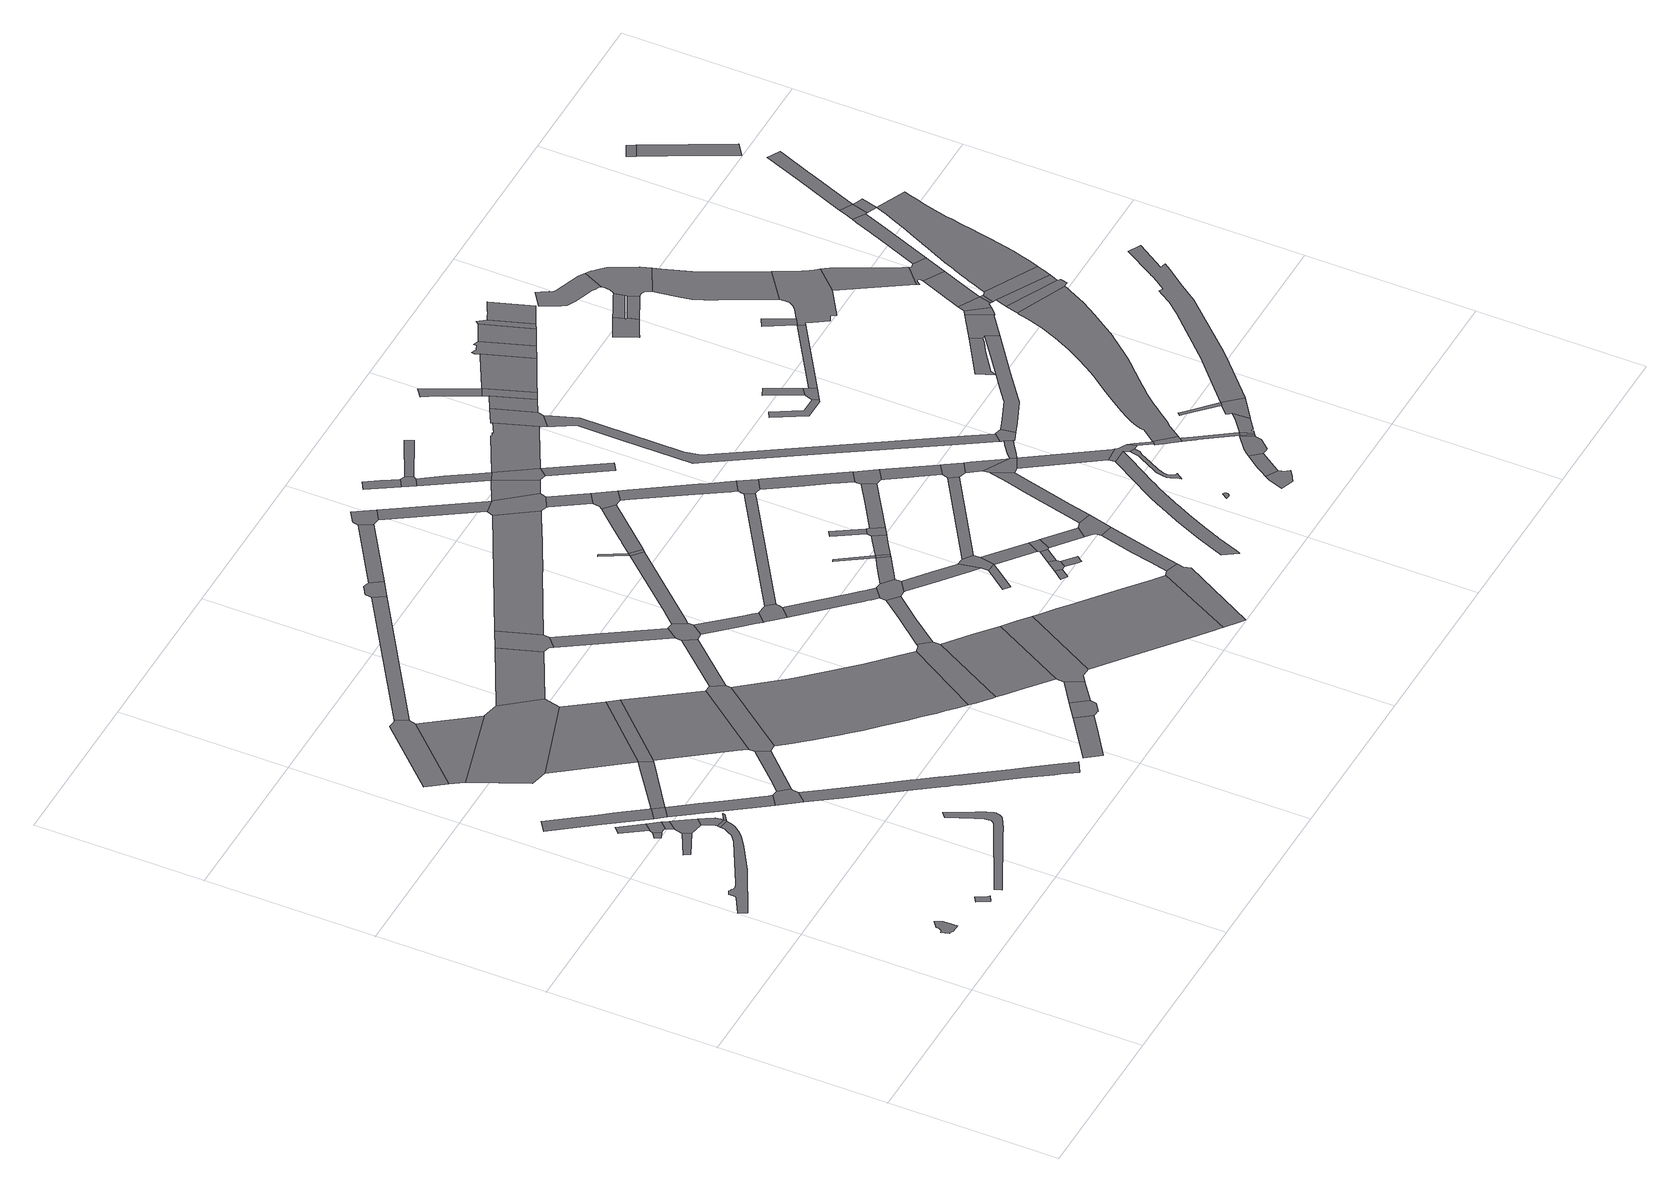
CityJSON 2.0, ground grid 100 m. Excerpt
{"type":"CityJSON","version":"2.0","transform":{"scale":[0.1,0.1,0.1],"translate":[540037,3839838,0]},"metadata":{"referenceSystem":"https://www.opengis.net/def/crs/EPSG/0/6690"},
"CityObjects":{
"road1":{"type":"Road","geometry":[{"type":"MultiSurface","lod":"1","boundaries":[[[0,1,2,3,4,5,6,7,8,9,10,11,12,13,14]]]}]},
"road2":{"type":"Road","geometry":[{"type":"MultiSurface","lod":"1","boundaries":[[[15,16,17,18,19]]]}]},
"road3":{"type":"Road","attributes":{"RoadStructureAttribute.sectionType":"1"},"geometry":[{"type":"MultiSurface","lod":"1","boundaries":[[[20,21,22,23,24,25,26,27,28,29,30,31,32,33,34,35,36,37,38,39,40,41,42,43,44,45,46,47]]]}]},
"road4":{"type":"Road","geometry":[{"type":"MultiSurface","lod":"1","boundaries":[[[48,49,50,51]]]}]},
"road5":{"type":"Road","geometry":[{"type":"MultiSurface","lod":"1","boundaries":[[[52,53,54,55]]]}]},
"road6":{"type":"Road","attributes":{"RoadStructureAttribute.sectionType":"1"},"geometry":[{"type":"MultiSurface","lod":"1","boundaries":[[[56,57,58,59]]]}]},
"road7":{"type":"Road","geometry":[{"type":"MultiSurface","lod":"1","boundaries":[[[59,58,52,55,60,61,62]]]}]},
"road8":{"type":"Road","attributes":{"RoadStructureAttribute.sectionType":"1"},"geometry":[{"type":"MultiSurface","lod":"1","boundaries":[[[63,64,65,66,67,68,69,70,71,72]]]}]},
"road9":{"type":"Road","attributes":{"RoadStructureAttribute.sectionType":"1"},"geometry":[{"type":"MultiSurface","lod":"1","boundaries":[[[62,61,73,74]]]}]},
"road10":{"type":"Road","geometry":[{"type":"MultiSurface","lod":"1","boundaries":[[[75,74,73,76,48,51,77,78]]]}]},
"road11":{"type":"Road","geometry":[{"type":"MultiSurface","lod":"1","boundaries":[[[79,20,47,80,81]]]}]},
"road12":{"type":"Road","attributes":{"RoadStructureAttribute.sectionType":"1"},"geometry":[{"type":"MultiSurface","lod":"1","boundaries":[[[82,83,84,78,77,85,86,79,81]]]}]},
"road13":{"type":"Road","geometry":[{"type":"MultiSurface","lod":"1","boundaries":[[[72,71,87,88]]]}]},
"road14":{"type":"Road","attributes":{"RoadStructureAttribute.sectionType":"1"},"geometry":[{"type":"MultiSurface","lod":"1","boundaries":[[[89,90,91,92,93,94,95,96,97,98,99,100,101,102,103,104,105,106,107,108,109]]]}]},
"road15":{"type":"Road","geometry":[{"type":"MultiSurface","lod":"1","boundaries":[[[110,111,81,80]]]}]},
"road16":{"type":"Road","attributes":{"RoadStructureAttribute.sectionType":"1"},"geometry":[{"type":"MultiSurface","lod":"1","boundaries":[[[112,113,114,115,116,88,87,117,118,119,120,121,122]]]}]},
"road17":{"type":"Road","attributes":{"RoadStructureAttribute.sectionType":"1"},"geometry":[{"type":"MultiSurface","lod":"1","boundaries":[[[123,124,125,72,88,126]]]}]},
"road18":{"type":"Road","geometry":[{"type":"MultiSurface","lod":"1","boundaries":[[[122,121,127,128,129,130,131]]]}]},
"road19":{"type":"Road","geometry":[{"type":"MultiSurface","lod":"1","boundaries":[[[132,133,134,135,136,137,138]]]}]},
"road20":{"type":"Road","attributes":{"function":"2","RoadStructureAttribute.sectionType":"1"},"geometry":[{"type":"MultiSurface","lod":"1","boundaries":[[[137,136,139,140]]]}]},
"road21":{"type":"Road","geometry":[{"type":"MultiSurface","lod":"1","boundaries":[[[140,139,141,142,143,144,145]]]}]},
"road22":{"type":"Road","attributes":{"RoadStructureAttribute.sectionType":"1"},"geometry":[{"type":"MultiSurface","lod":"1","boundaries":[[[146,147,148,131,130,149]]]}]},
"road23":{"type":"Road","attributes":{"function":"2","RoadStructureAttribute.sectionType":"1"},"geometry":[{"type":"MultiSurface","lod":"1","boundaries":[[[143,142,123,150]]]}]},
"road24":{"type":"Road","attributes":{"RoadStructureAttribute.sectionType":"1"},"geometry":[{"type":"MultiSurface","lod":"1","boundaries":[[[151,152,153,154,155,156,157,158,159,160,161,162,163,128,127,164,165,166,167,168,169,170,171,172,173,174,175,176,177,178]]]}]},
"road25":{"type":"Road","geometry":[{"type":"MultiSurface","lod":"1","boundaries":[[[150,123,126,179,180]]]}]},
"road26":{"type":"Road","attributes":{"function":"2","RoadStructureAttribute.sectionType":"1"},"geometry":[{"type":"MultiSurface","lod":"1","boundaries":[[[180,179,181,182,183]]]}]},
"road27":{"type":"Road","geometry":[{"type":"MultiSurface","lod":"1","boundaries":[[[183,182,146,149,184,185,186,187]]]}]},
"road28":{"type":"Road","attributes":{"function":"3","RoadStructureAttribute.sectionType":"1"},"geometry":[{"type":"MultiSurface","lod":"1","boundaries":[[[188,145,144,189]]]}]},
"road29":{"type":"Road","attributes":{"RoadStructureAttribute.sectionType":"1"},"geometry":[{"type":"MultiSurface","lod":"1","boundaries":[[[190,191,192,193,194,195]]]}]},
"road30":{"type":"Road","attributes":{"RoadStructureAttribute.sectionType":"1"},"geometry":[{"type":"MultiSurface","lod":"1","boundaries":[[[196,132,138,197]]]}]},
"road31":{"type":"Road","attributes":{"function":"2"},"geometry":[{"type":"MultiSurface","lod":"1","boundaries":[[[198,199,200,201,202,203,185,184,204,205,206,207,208,209,210,211,212,213,214,215,216,217,218,219,220,221,222]]]}]},
"road32":{"type":"Road","geometry":[{"type":"MultiSurface","lod":"1","boundaries":[[[223,190,195,224,225,226,227,228,229,230]]]}]},
"road33":{"type":"Road","attributes":{"RoadStructureAttribute.sectionType":"1"},"geometry":[{"type":"MultiSurface","lod":"1","boundaries":[[[231,187,186,232,233]]]}]},
"road34":{"type":"Road","geometry":[{"type":"MultiSurface","lod":"1","boundaries":[[[234,188,189,235,236,237,238,239]]]}]},
"road35":{"type":"Road","attributes":{"RoadStructureAttribute.sectionType":"1"},"geometry":[{"type":"MultiSurface","lod":"1","boundaries":[[[240,223,230,241]]]}]},
"road36":{"type":"Road","attributes":{"RoadStructureAttribute.sectionType":"1"},"geometry":[{"type":"MultiSurface","lod":"1","boundaries":[[[237,236,242,243]]]}]},
"road37":{"type":"Road","geometry":[{"type":"MultiSurface","lod":"1","boundaries":[[[244,245,246,222,221,247,248,249,250,251,252]]]}]},
"road38":{"type":"Road","geometry":[{"type":"MultiSurface","lod":"1","boundaries":[[[253,243,242,231,233,254,255,256,257,258]]]}]},
"road39":{"type":"Road","attributes":{"function":"2","RoadStructureAttribute.sectionType":"1"},"geometry":[{"type":"MultiSurface","lod":"1","boundaries":[[[259,260,261,251,250,262,263,264,265]]]}]},
"road40":{"type":"Road","geometry":[{"type":"MultiSurface","lod":"1","boundaries":[[[266,267,268,196,197,269,270]]]}]},
"road41":{"type":"Road","attributes":{"RoadStructureAttribute.sectionType":"1"},"geometry":[{"type":"MultiSurface","lod":"1","boundaries":[[[271,272,273,255,254,274,275,276,277,278]]]}]},
"road42":{"type":"Road","geometry":[{"type":"MultiSurface","lod":"1","boundaries":[[[279,265,264,240,241,280,281,282,283]]]}]},
"road43":{"type":"Road","geometry":[{"type":"MultiSurface","lod":"1","boundaries":[[[284,278,277,285,286,287,288,289,290,291,292]]]}]},
"road44":{"type":"Road","attributes":{"RoadStructureAttribute.sectionType":"1"},"geometry":[{"type":"MultiSurface","lod":"1","boundaries":[[[293,294,244,252,295,296]]]}]},
"road45":{"type":"Road","attributes":{"RoadStructureAttribute.sectionType":"1"},"geometry":[{"type":"MultiSurface","lod":"1","boundaries":[[[297,298,299,300,258,257,301,302,303]]]}]},
"road46":{"type":"Road","attributes":{"function":"3","RoadStructureAttribute.sectionType":"1"},"geometry":[{"type":"MultiSurface","lod":"1","boundaries":[[[304,234,239,305,306,307,308,309]]]}]},
"road47":{"type":"Road","attributes":{"RoadStructureAttribute.sectionType":"1"},"geometry":[{"type":"MultiSurface","lod":"1","boundaries":[[[310,270,269,311]]]}]},
"road48":{"type":"Road","attributes":{"RoadStructureAttribute.sectionType":"1"},"geometry":[{"type":"MultiSurface","lod":"1","boundaries":[[[312,313,314,288,287,315,316,317,318,319,320]]]}]},
"road49":{"type":"Road","attributes":{"function":"2"},"geometry":[{"type":"MultiSurface","lod":"1","boundaries":[[[321,322,323,324,325,326,327,328,283,282,329,330,331,332,333,334,335,336]]]}]},
"road50":{"type":"Road","geometry":[{"type":"MultiSurface","lod":"1","boundaries":[[[320,319,337,293,296,338,339,340,341,342]]]}]},
"road51":{"type":"Road","geometry":[{"type":"MultiSurface","lod":"1","boundaries":[[[343,344,345,346,347,348]]]}]},
"road52":{"type":"Road","geometry":[{"type":"MultiSurface","lod":"1","boundaries":[[[348,347,297,303,349]]]}]},
"road53":{"type":"Road","geometry":[{"type":"MultiSurface","lod":"1","boundaries":[[[350,351,352,310,311,353,354]]]}]},
"road54":{"type":"Road","attributes":{"RoadStructureAttribute.sectionType":"1"},"geometry":[{"type":"MultiSurface","lod":"1","boundaries":[[[355,356,339,338,357,358,359,360,361,362,363,364]]]}]},
"road55":{"type":"Road","attributes":{"RoadStructureAttribute.sectionType":"1"},"geometry":[{"type":"MultiSurface","lod":"1","boundaries":[[[365,366,367,368,369,370,371,342,341,372]]]}]},
"road56":{"type":"Road","geometry":[{"type":"MultiSurface","lod":"1","boundaries":[[[373,374,375,376,377,378]]]}]},
"road57":{"type":"Road","attributes":{"RoadStructureAttribute.sectionType":"1"},"geometry":[{"type":"MultiSurface","lod":"1","boundaries":[[[379,380,292,291,381,382]]]}]},
"road58":{"type":"Road","geometry":[{"type":"MultiSurface","lod":"1","boundaries":[[[383,384,385,386,365,387]]]}]},
"road59":{"type":"Road","geometry":[{"type":"MultiSurface","lod":"1","boundaries":[[[388,389,336,335,390,391,392,393,394,395,396]]]}]},
"road60":{"type":"Road","attributes":{"RoadStructureAttribute.sectionType":"1"},"geometry":[{"type":"MultiSurface","lod":"1","boundaries":[[[397,354,353,398,399,400]]]}]},
"road61":{"type":"Road","attributes":{"RoadStructureAttribute.sectionType":"1"},"geometry":[{"type":"MultiSurface","lod":"1","boundaries":[[[401,402,403,404,405,406,407,408,348,349,409]]]}]},
"road62":{"type":"Road","geometry":[{"type":"MultiSurface","lod":"1","boundaries":[[[387,365,372,410]]]}]},
"road63":{"type":"Road","attributes":{"RoadStructureAttribute.sectionType":"1"},"geometry":[{"type":"MultiSurface","lod":"1","boundaries":[[[411,412,413,414,415,416,417]]]}]},
"road64":{"type":"Road","geometry":[{"type":"MultiSurface","lod":"1","boundaries":[[[418,419,364,363,373,378,420,421,422,423]]]}]},
"road65":{"type":"Road","geometry":[{"type":"MultiSurface","lod":"1","boundaries":[[[424,411,417,425,426,427]]]}]},
"road66":{"type":"Road","attributes":{"RoadStructureAttribute.sectionType":"1"},"geometry":[{"type":"MultiSurface","lod":"1","boundaries":[[[428,429,430,431,387,410,432,433,434,435]]]}]},
"road67":{"type":"Road","geometry":[{"type":"MultiSurface","lod":"1","boundaries":[[[400,399,436,304,309,437,438,439]]]}]},
"road68":{"type":"Road","geometry":[{"type":"MultiSurface","lod":"1","boundaries":[[[440,441,442,443,444,445,426,425]]]}]},
"road69":{"type":"Road","attributes":{"RoadStructureAttribute.sectionType":"1"},"geometry":[{"type":"MultiSurface","lod":"1","boundaries":[[[446,447,448,449,450,451]]]}]},
"road70":{"type":"Road","attributes":{"RoadStructureAttribute.sectionType":"1"},"geometry":[{"type":"MultiSurface","lod":"1","boundaries":[[[452,420,378,453,454,455]]]}]},
"road71":{"type":"Road","attributes":{"RoadStructureAttribute.sectionType":"1"},"geometry":[{"type":"MultiSurface","lod":"1","boundaries":[[[456,424,427,457]]]}]},
"road72":{"type":"Road","geometry":[{"type":"MultiSurface","lod":"1","boundaries":[[[458,459,460,461,462]]]}]},
"road73":{"type":"Road","attributes":{"RoadStructureAttribute.sectionType":"1"},"geometry":[{"type":"MultiSurface","lod":"1","boundaries":[[[438,437,463,464,465]]]}]},
"road74":{"type":"Road","geometry":[{"type":"MultiSurface","lod":"1","boundaries":[[[451,450,466,467,468,469]]]}]},
"road75":{"type":"Road","geometry":[{"type":"MultiSurface","lod":"1","boundaries":[[[470,462,461,471,428,435,472,473]]]}]},
"road76":{"type":"Road","attributes":{"function":"3","RoadStructureAttribute.sectionType":"1"},"geometry":[{"type":"MultiSurface","lod":"1","boundaries":[[[474,475,476,477,478,479,400,439,480,481,482]]]}]},
"road77":{"type":"Road","geometry":[{"type":"MultiSurface","lod":"1","boundaries":[[[465,464,483,401,409,484,485,486]]]}]},
"road78":{"type":"Road","geometry":[{"type":"MultiSurface","lod":"1","boundaries":[[[487,455,454,456,457,488,489]]]}]},
"road79":{"type":"Road","attributes":{"RoadStructureAttribute.sectionType":"1"},"geometry":[{"type":"MultiSurface","lod":"1","boundaries":[[[490,491,467,466,474,492]]]}]},
"road80":{"type":"Road","attributes":{"RoadStructureAttribute.sectionType":"1"},"geometry":[{"type":"MultiSurface","lod":"1","boundaries":[[[493,494,495,496,388,396,497,498]]]}]},
"road81":{"type":"Road","attributes":{"RoadStructureAttribute.sectionType":"1"},"geometry":[{"type":"MultiSurface","lod":"1","boundaries":[[[499,489,488,500,501,502]]]}]},
"road82":{"type":"Road","geometry":[{"type":"MultiSurface","lod":"1","boundaries":[[[503,492,474,482,504,505]]]}]},
"road83":{"type":"Road","attributes":{"RoadStructureAttribute.sectionType":"1"},"geometry":[{"type":"MultiSurface","lod":"1","boundaries":[[[506,507,508,486,485,509,510,511,512,513,514,515,516]]]}]},
"road84":{"type":"Road","attributes":{"RoadStructureAttribute.sectionType":"1"},"geometry":[{"type":"MultiSurface","lod":"1","boundaries":[[[517,518,469,468,519]]]}]},
"road85":{"type":"Road","attributes":{"RoadStructureAttribute.sectionType":"1"},"geometry":[{"type":"MultiSurface","lod":"1","boundaries":[[[520,423,422,521,522]]]}]},
"road86":{"type":"Road","attributes":{"RoadStructureAttribute.sectionType":"1"},"geometry":[{"type":"MultiSurface","lod":"1","boundaries":[[[523,524,473,472,525]]]}]},
"road87":{"type":"Road","geometry":[{"type":"MultiSurface","lod":"1","boundaries":[[[526,502,501,527,528,493,498,529,530]]]}]},
"road88":{"type":"Road","attributes":{"RoadStructureAttribute.sectionType":"1"},"geometry":[{"type":"MultiSurface","lod":"1","boundaries":[[[531,532,505,504]]]}]},
"road89":{"type":"Road","geometry":[{"type":"MultiSurface","lod":"1","boundaries":[[[516,515,533,534,379,382,535,536,537]]]}]},
"road90":{"type":"Road","attributes":{"function":"3","RoadStructureAttribute.sectionType":"1"},"geometry":[{"type":"MultiSurface","lod":"1","boundaries":[[[538,539,540,541,542,543,544,503,505,545,546]]]}]},
"road91":{"type":"Road","attributes":{"RoadStructureAttribute.sectionType":"1"},"geometry":[{"type":"MultiSurface","lod":"1","boundaries":[[[547,548,549,537,536,550,551,552,553,554]]]}]},
"road92":{"type":"Road","attributes":{"RoadStructureAttribute.sectionType":"1"},"geometry":[{"type":"MultiSurface","lod":"1","boundaries":[[[555,556,557,558,559,560,526,530,561,562]]]}]},
"road93":{"type":"Road","geometry":[{"type":"MultiSurface","lod":"1","boundaries":[[[554,553,563,523,525,564,565,566]]]}]},
"road94":{"type":"Road","attributes":{"RoadStructureAttribute.sectionType":"1"},"geometry":[{"type":"MultiSurface","lod":"1","boundaries":[[[567,568,569,570,571,572,573,574,575,576,577,578,579,580,581,582,583,584,585,586,587,588,589,590,591,592,593,594,595,596,597,598,599,600,601,602,603,604,605,606,607]]]}]},
"road95":{"type":"Road","attributes":{"RoadStructureAttribute.sectionType":"1"},"geometry":[{"type":"MultiSurface","lod":"1","boundaries":[[[566,565,608,609,610,611,612,613]]]}]},
"road96":{"type":"Road","geometry":[{"type":"MultiSurface","lod":"1","boundaries":[[[614,615,613,612,616,520,522,617,618]]]}]},
"road97":{"type":"Road","geometry":[{"type":"MultiSurface","lod":"1","boundaries":[[[619,620,621,622,623,538,546,624,625,626,627]]]}]},
"road98":{"type":"Road","geometry":[{"type":"MultiSurface","lod":"1","boundaries":[[[628,629,630,631,632,633,634,635]]]}]},
"road99":{"type":"Road","attributes":{"RoadStructureAttribute.sectionType":"1"},"geometry":[{"type":"MultiSurface","lod":"1","boundaries":[[[636,637,638,618,617,639,640]]]}]},
"road100":{"type":"Road","geometry":[{"type":"MultiSurface","lod":"1","boundaries":[[[639,555,562,641,642,640]]]}]},
"road101":{"type":"Road","attributes":{"function":"3","RoadStructureAttribute.sectionType":"1"},"geometry":[{"type":"MultiSurface","lod":"1","boundaries":[[[643,619,627,644]]]}]},
"road102":{"type":"Road","attributes":{"RoadStructureAttribute.sectionType":"1"},"geometry":[{"type":"MultiSurface","lod":"1","boundaries":[[[645,646,647,648,649,650,651,652,653,625,624,654,655,656,657,658,659,660,661,662]]]}]},
"road103":{"type":"Road","attributes":{"RoadStructureAttribute.sectionType":"1"},"geometry":[{"type":"MultiSurface","lod":"1","boundaries":[[[663,664,665,666,667]]]}]},
"road104":{"type":"Road","attributes":{"RoadStructureAttribute.sectionType":"1"},"geometry":[{"type":"MultiSurface","lod":"1","boundaries":[[[668,669,642,641,670,671]]]}]},
"road105":{"type":"Road","geometry":[{"type":"MultiSurface","lod":"1","boundaries":[[[667,666,672,643,644,673]]]}]},
"road106":{"type":"Road","attributes":{"RoadStructureAttribute.sectionType":"1"},"geometry":[{"type":"MultiSurface","lod":"1","boundaries":[[[674,675,676,640,642,677,678,679]]]}]},
"road107":{"type":"Road","geometry":[{"type":"MultiSurface","lod":"1","boundaries":[[[680,681,682,683,684,685,686,687,688,689,690,691,692,693,694,695,696,697,698,699,700,701,702,703,704,705]]]}]},
"road108":{"type":"Road","geometry":[{"type":"MultiSurface","lod":"1","boundaries":[[[706,707,708,709,710,711,712,713,714,715,716,717,718,719]]]}]},
"road109":{"type":"Road","geometry":[{"type":"MultiSurface","lod":"1","boundaries":[[[720,721,722,723,671,670,724,567,607,680,705,725,726]]]}]},
"road110":{"type":"Road","geometry":[{"type":"MultiSurface","lod":"1","boundaries":[[[727,662,661,728,729,730,674,679,731,732,733]]]}]},
"road111":{"type":"Road","attributes":{"RoadStructureAttribute.sectionType":"1"},"geometry":[{"type":"MultiSurface","lod":"1","boundaries":[[[734,735,736,737,706,719,738,739,740]]]}]},
"road112":{"type":"Road","attributes":{"RoadStructureAttribute.sectionType":"1"},"geometry":[{"type":"MultiSurface","lod":"1","boundaries":[[[741,742,743,744,745,746,747]]]}]},
"road113":{"type":"Road","attributes":{"RoadStructureAttribute.sectionType":"7"},"geometry":[{"type":"MultiSurface","lod":"1","boundaries":[[[748,749,726,725,750,751]]]}]},
"road114":{"type":"Road","attributes":{"RoadStructureAttribute.sectionType":"1"},"geometry":[{"type":"MultiSurface","lod":"1","boundaries":[[[752,753,754,667,673,755,756]]]}]},
"road115":{"type":"Road","geometry":[{"type":"MultiSurface","lod":"1","boundaries":[[[751,750,757,758,759,760,761,762]]]}]},
"road116":{"type":"Road","geometry":[{"type":"MultiSurface","lod":"1","boundaries":[[[763,764,765,734,740,766,767,768,769]]]}]},
"road117":{"type":"Road","geometry":[{"type":"MultiSurface","lod":"1","boundaries":[[[770,771,772,773]]]}]},
"road118":{"type":"Road","geometry":[{"type":"MultiSurface","lod":"1","boundaries":[[[773,772,747,746,774,775]]]}]},
"road119":{"type":"Road","attributes":{"RoadStructureAttribute.sectionType":"1"},"geometry":[{"type":"MultiSurface","lod":"1","boundaries":[[[776,777,761,760,778,779,780,781,782]]]}]},
"road120":{"type":"Road","attributes":{"RoadStructureAttribute.sectionType":"1"},"geometry":[{"type":"MultiSurface","lod":"1","boundaries":[[[781,783,763,769,784]]]}]},
"road121":{"type":"Road","geometry":[{"type":"MultiSurface","lod":"1","boundaries":[[[782,781,784,785]]]}]},
"road122":{"type":"Road","geometry":[{"type":"MultiSurface","lod":"1","boundaries":[[[786,787,788,789,790,791,752,756,792,793]]]}]},
"road123":{"type":"Road","attributes":{"RoadStructureAttribute.sectionType":"1"},"geometry":[{"type":"MultiSurface","lod":"1","boundaries":[[[794,795,796,782,785,797,798,799,800,801,802]]]}]},
"road124":{"type":"Road","attributes":{"function":"3","RoadStructureAttribute.sectionType":"1"},"geometry":[{"type":"MultiSurface","lod":"1","boundaries":[[[803,804,793,792,805]]]}]},
"road125":{"type":"Road","attributes":{"RoadStructureAttribute.sectionType":"1"},"geometry":[{"type":"MultiSurface","lod":"1","boundaries":[[[806,807,808,809,810,811]]]}]},
"road126":{"type":"Road","attributes":{"RoadStructureAttribute.sectionType":"1"},"geometry":[{"type":"MultiSurface","lod":"1","boundaries":[[[812,813,814,815,816,817,818,819,733,732,820,821,822,823,824,825,826]]]}]},
"road127":{"type":"Road","geometry":[{"type":"MultiSurface","lod":"1","boundaries":[[[811,810,827,828,829,830,794,802,831]]]}]},
"road128":{"type":"Road","geometry":[{"type":"MultiSurface","lod":"1","boundaries":[[[832,833,803,805,834,835]]]}]},
"road129":{"type":"Road","attributes":{"RoadStructureAttribute.sectionType":"1"},"geometry":[{"type":"MultiSurface","lod":"1","boundaries":[[[836,775,774,837]]]}]},
"road130":{"type":"Road","attributes":{"RoadStructureAttribute.sectionType":"1"},"geometry":[{"type":"MultiSurface","lod":"1","boundaries":[[[838,839,840,841,842,843,844,845,846,847,848]]]}]},
"road131":{"type":"Road","attributes":{"function":"3","RoadStructureAttribute.sectionType":"1"},"geometry":[{"type":"MultiSurface","lod":"1","boundaries":[[[849,850,851,852,853,854,855,835,834,856,857]]]}]},
"road132":{"type":"Road","attributes":{"RoadStructureAttribute.sectionType":"1"},"geometry":[{"type":"MultiSurface","lod":"1","boundaries":[[[858,859,815,860,861,862,863]]]}]},
"road133":{"type":"Road","attributes":{"RoadStructureAttribute.sectionType":"1"},"geometry":[{"type":"MultiSurface","lod":"1","boundaries":[[[864,865,866,867,868,869,870,871,872,873,874,875,876,877,878,879,880,881,882,883,884,885,886,887,888,889,890,891,892,893,751,762,894,895,896,897,898,899,900,901,902,903,904,905,906,907,908,909,910,911,912,913,914,915,916,917,918,919,920]]]}]},
"road134":{"type":"Road","geometry":[{"type":"MultiSurface","lod":"1","boundaries":[[[921,922,923,838,848,924,925,926,927,928]]]}]},
"road135":{"type":"Road","attributes":{"RoadStructureAttribute.sectionType":"1"},"geometry":[{"type":"MultiSurface","lod":"1","boundaries":[[[929,930,931,932,844,843,933,934,935]]]}]},
"road136":{"type":"Road","geometry":[{"type":"MultiSurface","lod":"1","boundaries":[[[936,937,836,938]]]}]},
"road137":{"type":"Road","attributes":{"RoadStructureAttribute.sectionType":"1"},"geometry":[{"type":"MultiSurface","lod":"1","boundaries":[[[939,940,941,942,943,944,945,946,947,948,949,950,951,952,953,954,955,956,957,958]]]}]},
"road138":{"type":"Road","geometry":[{"type":"MultiSurface","lod":"1","boundaries":[[[959,858,863,812,826,960]]]}]},
"road139":{"type":"Road","geometry":[{"type":"MultiSurface","lod":"1","boundaries":[[[961,962,963,964,965,966,958,957,967,968,969,970,971,972,973,921,928,974,975,929,935,976,977,978,979,980,981]]]}]},
"road140":{"type":"Road","geometry":[{"type":"MultiSurface","lod":"1","boundaries":[[[982,983,984,985,986,987,988,989,990,938,836,837,991,992,993,994,995,996,997]]]}]},
"road141":{"type":"Road","attributes":{"RoadStructureAttribute.sectionType":"1"},"geometry":[{"type":"MultiSurface","lod":"1","boundaries":[[[998,999,1000,1001,1002,981,980,1003,1004,1005,1006,1007,986,985]]]}]},
"road142":{"type":"Road","attributes":{"RoadStructureAttribute.sectionType":"1"},"geometry":[{"type":"MultiSurface","lod":"1","boundaries":[[[1008,959,960,1009,1010,1011,1012,1013]]]}]},
"road143":{"type":"Road","geometry":[{"type":"MultiSurface","lod":"1","boundaries":[[[1014,1008,1013,1015,1016,1017,1018]]]}]},
"road144":{"type":"Road","attributes":{"RoadStructureAttribute.sectionType":"1"},"geometry":[{"type":"MultiSurface","lod":"1","boundaries":[[[1019,1020,1021,1022,1023,1024,1025,1026,1027,1028,1029,1030,1031,1032,1033,1034,811,831,1035,1036,1037,1038,1039,1040,1041,1042,1043]]]}]},
"road145":{"type":"Road","attributes":{"RoadStructureAttribute.sectionType":"1"},"geometry":[{"type":"MultiSurface","lod":"1","boundaries":[[[1044,1018,1017,1045,1046]]]}]},
"road146":{"type":"Road","attributes":{"RoadStructureAttribute.sectionType":"1"},"geometry":[{"type":"MultiSurface","lod":"1","boundaries":[[[1047,1014,1018,1048,1049]]]}]},
"road147":{"type":"Road","attributes":{"RoadStructureAttribute.sectionType":"1"},"geometry":[{"type":"MultiSurface","lod":"1","boundaries":[[[1050,1051,1052,997,996,1053,1054]]]}]},
"road148":{"type":"Road","geometry":[{"type":"MultiSurface","lod":"1","boundaries":[[[1055,1056,1057,1058,864,920,1059,1060,1061,1062,1063,1064,1065]]]}]},
"road149":{"type":"Road","attributes":{"RoadStructureAttribute.sectionType":"1"},"geometry":[{"type":"MultiSurface","lod":"1","boundaries":[[[1066,1067,1068,1069,1070,1055,1065,1071,1072]]]}]},
"road150":{"type":"Road","geometry":[{"type":"MultiSurface","lod":"1","boundaries":[[[1073,1074,1046,1045,1066,1072,1075,1076,1077]]]}]},
"road151":{"type":"Road","geometry":[{"type":"MultiSurface","lod":"1","boundaries":[[[1078,1079,1080,1054,1053,1081,1082,1083,1084,1085,1047,1049,1086,1087,1088]]]}]},
"road152":{"type":"Road","attributes":{"RoadStructureAttribute.sectionType":"1"},"geometry":[{"type":"MultiSurface","lod":"1","boundaries":[[[1089,1090,1091,1092,1093,1088,1087,1094,1095,1096]]]}]},
"road153":{"type":"Road","attributes":{"RoadStructureAttribute.sectionType":"1"},"geometry":[{"type":"MultiSurface","lod":"1","boundaries":[[[1097,1098,1099,1100,1101,1102,1103,1104,1105,1106,1107,1108,1109,1110,1111,1112,1113,1114,1115,1116,1117,1118,1119,1120,1121,1122,1123,1073,1077,1124,1125,1126,1127,1128,1129,1130,1131,1132,1133,1134,1135,1136,1137,1138,1139,1140,1141,1142,1143]]]}]},
"road154":{"type":"Road","geometry":[{"type":"MultiSurface","lod":"1","boundaries":[[[1144,1145,1089,1096,1146,1147]]]}]},
"road155":{"type":"Road","attributes":{"RoadStructureAttribute.sectionType":"1"},"geometry":[{"type":"MultiSurface","lod":"1","boundaries":[[[1148,1149,1147,1146,1150,1097,1151]]]}]},
"road156":{"type":"Road","attributes":{"RoadStructureAttribute.sectionType":"1"},"geometry":[{"type":"MultiSurface","lod":"1","boundaries":[[[1152,1153,1144,1147,1154,1155,1156,1157]]]}]},
"road157":{"type":"Road","geometry":[{"type":"MultiSurface","lod":"1","boundaries":[[[1158,1159,1160,1161]]]}]},
"road158":{"type":"Road","attributes":{"RoadStructureAttribute.sectionType":"1"},"geometry":[{"type":"MultiSurface","lod":"1","boundaries":[[[1162,1161,1160,1163,1164,1165,1166,1167,1168,1169]]]}]}
},
"vertices":[
[424,329,0],[424,380,0],[405,418,0],[364,387,0],[364,377,0],[365,370,0],[362,365,0],[357,357,0],[355,354,0],[340,349,0],[353,304,0],[363,305,0],[370,300,0],[375,292,0],[424,292,0],
[708,251,0],[670,313,0],[638,292,0],[676,223,0],[713,243,0],
[578,1753,0],[576,1729,0],[561,1701,0],[544,1674,0],[507,1643,0],[218,1490,0],[201,1482,0],[186,1475,0],[171,1477,0],[161,1485,0],[158,1488,0],[151,1485,0],[146,1494,0],[118,1480,0],[121,1462,0],[121,1444,0],[114,1434,0],[7,1373,0],[30,1327,0],[336,1479,0],[492,1576,0],[562,1626,0],[584,1649,0],[604,1672,0],[616,1687,0],[624,1709,0],[631,1727,0],[634,1746,0],
[446,1915,0],[295,1834,0],[315,1800,0],[470,1869,0],
[380,2054,0],[350,2031,0],[366,1997,0],[401,2012,0],
[332,2251,0],[299,2216,0],[393,2079,0],[429,2118,0],
[421,2015,0],[438,2010,0],[478,2052,0],
[544,2152,0],[431,2310,0],[398,2356,0],[373,2390,0],[314,2471,0],[206,2621,0],[140,2575,0],[309,2343,0],[484,2101,0],[548,2147,0],
[458,1968,0],[503,2017,0],
[513,2003,0],[454,1951,0],[545,1854,0],[585,1891,0],
[580,1772,0],[643,1752,0],[636,1764,0],
[638,1782,0],[633,1812,0],[607,1857,0],[562,1830,0],[581,1785,0],
[527,2042,0],[590,2087,0],
[1169,393,0],[1224,418,0],[1298,461,0],[1306,471,0],[1313,481,0],[1315,496,0],[1318,504,0],[1315,519,0],[1302,556,0],[1279,606,0],[1200,760,0],[1166,732,0],[1230,588,0],[1250,538,0],[1253,516,0],[1253,501,0],[1248,491,0],[1238,481,0],[1223,473,0],[769,248,0],[784,206,0],
[680,1780,0],[683,1795,0],
[922,1626,0],[913,1638,0],[775,1831,0],[698,1940,0],[592,2084,0],[602,1939,0],[627,1903,0],[689,1816,0],[848,1593,0],[862,1573,0],[927,1620,0],
[853,2371,0],[790,2326,0],[723,2275,0],[888,2299,0],
[950,1452,0],[1005,1510,0],[1010,1548,0],[1016,1555,0],[965,1617,0],
[585,3669,0],[571,3661,0],[529,3666,0],[178,3296,0],[257,3187,0],[608,3557,0],[618,3595,0],
[307,3117,0],[823,3258,0],
[456,2794,0],[555,2772,0],[1062,2937,0],[1086,3034,0],[921,3236,0],
[1199,1856,0],[1191,1849,0],[1033,1686,0],[1239,1787,0],
[1205,2736,0],
[1810,384,0],[1726,500,0],[1664,588,0],[1546,753,0],[1477,851,0],[1441,902,0],[1387,979,0],[1358,1018,0],[1357,1021,0],[1355,1023,0],[1251,1168,0],[1084,1401,0],[1005,1509,0],[1074,1277,0],[1087,1259,0],[1125,1206,0],[1289,978,0],[1375,858,0],[1397,827,0],[1414,803,0],[1440,765,0],[1525,647,0],[1558,600,0],[1625,508,0],[1726,364,0],[1745,338,0],[1802,255,0],[1874,295,0],
[900,2307,0],[1251,2672,0],
[1162,1945,0],[1198,1895,0],[1515,2301,0],
[1281,1785,0],[1596,2195,0],[1599,2225,0],[1556,2299,0],
[1333,3445,0],[1417,3202,0],
[2175,476,0],[2160,465,0],[1911,288,0],[1977,202,0],[2151,324,0],[2239,386,0],
[1405,4203,0],[1449,4135,0],
[2215,1512,0],[2075,1648,0],[1877,1857,0],[1821,1917,0],[1793,1951,0],[1756,1997,0],[1319,1737,0],[1352,1698,0],[1381,1662,0],[1415,1625,0],[1473,1560,0],[1505,1523,0],[1548,1476,0],[1598,1422,0],[1615,1405,0],[1655,1364,0],[1690,1330,0],[1737,1283,0],[1773,1249,0],[1833,1191,0],[1891,1135,0],[1925,1105,0],[1977,1054,0],[2021,1015,0],[2282,1448,0],
[2273,546,0],[2245,385,0],[2278,382,0],[2279,381,0],[2329,416,0],[2329,417,0],[2335,449,0],[2337,456,0],
[1817,2590,0],[1608,2235,0],[1864,2521,0],
[1454,3506,0],[1456,3193,0],[1472,3169,0],[1532,3225,0],[1534,3234,0],[1538,3263,0],
[2409,643,0],[2458,546,0],
[1820,2629,0],[1870,2699,0],
[2334,1468,0],[2324,1456,0],[2291,1447,0],[2057,983,0],[2092,952,0],[2125,926,0],[2143,912,0],[2387,1359,0],[2388,1403,0],
[1897,2696,0],[1905,2523,0],[1955,2590,0],[1955,2617,0],[1955,2622,0],[1912,2694,0],
[2648,1147,0],[2532,1243,0],[2461,1301,0],[2191,873,0],[2247,828,0],[2410,691,0],[2656,1140,0],
[1476,4275,0],[1465,4278,0],[1414,4245,0],[1549,4200,0],[1505,4268,0],
[2169,2351,0],[2145,2378,0],[2116,2411,0],[2057,2357,0],[2111,2298,0],[2124,2284,0],[2135,2271,0],[2193,2325,0],
[2732,1079,0],[2500,577,0],[2503,574,0],[2555,573,0],[2801,1023,0],
[2253,2319,0],[2150,2256,0],[2161,2244,0],[2227,2175,0],[2287,2233,0],[2291,2255,0],[2293,2267,0],[2295,2274,0],[2257,2322,0],
[2579,1767,0],[2478,1642,0],[2515,1563,0],[2639,1712,0],
[2302,3131,0],[1986,2777,0],[1975,2765,0],[1913,2695,0],[1972,2641,0],[2046,2724,0],[2363,3077,0],
[2272,3921,0],[1975,3484,0],[1988,3489,0],[2315,3656,0],[2333,3665,0],[2414,3705,0],
[1892,4520,0],[1932,4449,0],
[2601,1900,0],[2579,1922,0],[2546,1958,0],[2436,1957,0],[2521,1867,0],[2539,1849,0],[2548,1839,0],[2578,1806,0],[2641,1857,0],
[3369,563,0],[3359,570,0],[3347,580,0],[3204,697,0],[3006,857,0],[2987,873,0],[2915,932,0],[2839,993,0],[2728,433,0],[2873,315,0],[3013,201,0],[3132,110,0],[3134,108,0],[3156,91,0],[3165,84,0],[3403,537,0],
[2579,1788,0],[2678,1715,0],[2748,1762,0],[2747,1781,0],[2747,1802,0],[2682,1854,0],
[2238,3287,0],[2230,3285,0],[2223,3282,0],[2223,3281,0],[2301,3134,0],[2316,3146,0],
[2376,3092,0],
[1968,4601,0],[1901,4558,0],[1898,4547,0],[1972,4443,0],[2041,4487,0],
[2999,1558,0],[2886,1652,0],[2688,1708,0],[2780,1633,0],[2840,1584,0],[2957,1489,0],[2973,1476,0],[3000,1454,0],[3027,1431,0],[3003,1554,0],
[2857,1965,0],[2853,1961,0],[2852,1961,0],[2848,1959,0],[2789,1923,0],[2779,1917,0],[2771,1912,0],[2899,1900,0],
[3027,1389,0],[2926,1256,0],[2963,1228,0],[3045,1337,0],[3073,1373,0],[3083,1385,0],
[3006,2810,0],[2987,2797,0],[2988,2726,0],[3035,2758,0],
[2744,2160,0],[2737,2158,0],[2731,2155,0],[2732,2154,0],[2872,1975,0],
[3437,549,0],[3436,548,0],[3244,23,0],[3249,18,0],[3269,3,0],[3515,442,0],[3501,485,0],[3507,508,0],[3510,522,0],
[2362,3988,0],[2283,3962,0],[2285,3958,0],[2371,3975,0],
[2568,3429,0],[2507,3361,0],[2493,3345,0],[2397,3237,0],[2387,3226,0],[2383,3221,0],[2378,3216,0],[2323,3155,0],[2630,3374,0],
[2914,1910,0],
[3177,1077,0],[3132,1019,0],[3150,1007,0],[3165,996,0],[3167,995,0],[3169,996,0],[3204,1045,0],
[3029,1553,0],[3009,1554,0],[3100,1474,0],[3099,1503,0],[3098,1514,0],[3045,1552,0],
[3226,1140,0],[3232,1043,0],[3257,1083,0],[3256,1106,0],
[3000,2062,0],[2995,2058,0],[2973,2044,0],[2881,1981,0],[2994,1962,0],[2995,1963,0],[3017,1977,0],[3044,1995,0],
[2277,3935,0],[2452,3696,0],[2524,3733,0],[2536,3772,0],
[3288,997,0],[3306,982,0],[3308,981,0],[3319,998,0],[3321,1000,0],[3335,1019,0],
[2266,4558,0],[2259,4569,0],[2207,4653,0],[2155,4620,0],[2262,4450,0],[2313,4483,0],
[3100,1473,0],[3092,1377,0],[3277,1226,0],[3317,1296,0],
[3280,1211,0],[3313,1184,0],
[2934,2278,0],[2917,2267,0],[2901,2257,0],[3006,2091,0],[3040,2113,0],
[2458,3688,0],[2587,3490,0],[2655,3535,0],
[2306,4381,0],[2353,4411,0],[2361,4425,0],[2340,4470,0],
[3046,2104,0],[3003,2077,0],[3095,2028,0],[3051,2096,0],
[2516,4048,0],[2507,4044,0],[2488,4035,0],[2480,4031,0],[2410,3994,0],[2383,3981,0],[2549,3779,0],[2624,3816,0],[2634,3821,0],
[2583,3446,0],[2659,3373,0],[2673,3372,0],[2735,3415,0],
[3355,1265,0],[3327,1185,0],[3366,1256,0],
[2538,4128,0],[2438,4286,0],[2573,4073,0],
[3540,980,0],[3487,771,0],[3463,663,0],[3461,656,0],[3541,645,0],[3619,961,0],
[3383,1243,0],[3333,1180,0],[3487,1054,0],[3538,1116,0],
[2575,4074,0],[2672,3810,0],[2713,3860,0],
[2985,3036,0],[2971,3057,0],[2763,3372,0],[2700,3330,0],[2887,3040,0],[2910,3004,0],[2970,2911,0],[2986,2886,0],[2992,2877,0],[3012,2849,0],[3079,2892,0],
[2600,4598,0],[2594,4596,0],[2622,4551,0],
[3593,1905,0],[3625,1854,0],[3626,1853,0],
[3347,2291,0],[3218,2206,0],[3384,2219,0],
[3577,1126,0],[3530,1019,0],[3535,1000,0],[3629,1001,0],[3656,1107,0],
[2875,3497,0],[2926,3529,0],
[3012,2847,0],[3008,2824,0],[3050,2756,0],[3075,2752,0],[3142,2795,0],
[2929,4242,0],[2901,4226,0],[2858,4203,0],[2855,4210,0],[2841,4203,0],[2836,4200,0],[2832,4207,0],[2975,3994,0],[3010,4012,0],
[3406,2389,0],[3186,2727,0],[3152,2780,0],[3204,2553,0],[3280,2437,0],[3307,2395,0],[3349,2330,0],[3416,2374,0],
[3728,1726,0],[3725,1716,0],[3706,1641,0],[3687,1564,0],[3668,1495,0],[3662,1467,0],[3688,1236,0],[3781,1608,0],
[3348,2315,0],[3414,2215,0],[3425,2213,0],[3492,2257,0],
[4095,1171,0],[3994,1004,0],[3946,925,0],[3916,870,0],[3897,835,0],[3892,826,0],[3871,785,0],[3870,783,0],[3870,782,0],[3851,746,0],[3820,684,0],[3815,674,0],[3742,510,0],[3731,482,0],[3713,441,0],[3675,346,0],[3732,265,0],[3736,274,0],[3742,291,0],[3792,420,0],[3793,422,0],[3806,454,0],[3809,461,0],[3835,522,0],[3890,642,0],[3922,705,0],[3942,746,0],[3947,757,0],[3951,765,0],[3962,786,0],[4010,875,0],[4030,910,0],[4043,934,0],[4087,1005,0],[4157,1121,0],[4158,1122,0],[4173,1148,0],[4174,1149,0],[4178,1156,0],[4185,1168,0],[4187,1171,0],
[3436,2197,0],[3506,2091,0],[3534,2048,0],[3586,1969,0],[3602,1944,0],[3668,1987,0],
[3681,1968,0],[3680,1970,0],[3595,1912,0],[3669,1840,0],[3736,1884,0],
[3024,4308,0],[2999,4295,0],[3000,4292,0],[2972,4278,0],[2924,4253,0],[3030,3975,0],[3100,4030,0],[3107,4061,0],[3108,4068,0],
[4126,523,0],[4130,531,0],[4130,539,0],[4125,547,0],[4115,553,0],[4093,518,0],[4107,516,0],[4118,518,0],
[3864,1693,0],[3848,1718,0],[3757,1853,0],[3720,1765,0],[3872,1682,0],
[3819,1615,0],[3894,1649,0],
[3115,4354,0],[3199,4114,0],
[3929,1972,0],[3772,2220,0],[3519,2620,0],[3323,2928,0],[3183,3149,0],[3166,3241,0],[3166,3572,0],[3166,3849,0],[3115,3990,0],[3051,3936,0],[3106,3834,0],[3106,3571,0],[3106,3158,0],[3139,3106,0],[3468,2585,0],[3855,1971,0],[3972,1788,0],[4014,1836,0],
[2997,4715,0],[2947,4677,0],[2969,4637,0],[3097,4391,0],[3151,4416,0],
[4178,1228,0],[3943,1575,0],[4092,1212,0],[4184,1218,0],
[3106,4371,0],[3248,4140,0],
[3984,1769,0],[3960,1752,0],[3898,1705,0],[3922,1668,0],[3985,1712,0],[4010,1729,0],
[4201,1137,0],[4201,1127,0],[4189,1082,0],[4177,1057,0],[4149,1006,0],[4123,957,0],[4115,942,0],[4110,929,0],[4106,909,0],[4103,889,0],[4103,874,0],[4109,854,0],[4124,824,0],[4127,799,0],[4154,840,0],[4144,840,0],[4134,854,0],[4128,867,0],[4123,884,0],[4126,907,0],[4130,922,0],[4140,947,0],[4173,1006,0],[4209,1073,0],[4224,1093,0],[4233,1125,0],
[4340,412,0],[4330,396,0],[4325,388,0],[4319,379,0],[4290,293,0],[4366,267,0],[4393,284,0],[4395,285,0],[4438,315,0],[4416,347,0],[4416,348,0],[4412,358,0],[4407,370,0],[4406,371,0],
[4225,1188,0],[4216,1193,0],[4204,1199,0],[4198,1205,0],[4095,1173,0],[4261,1126,0],[4245,1177,0],
[4026,1834,0],[3975,1784,0],[3977,1781,0],[3978,1778,0],[4014,1722,0],[4074,1744,0],[4061,1825,0],
[4446,565,0],[4393,498,0],[4379,474,0],[4361,446,0],[4433,412,0],[4445,429,0],[4498,504,0],
[3739,2818,0],[3647,2981,0],[3610,2960,0],[3714,2775,0],[3836,2775,0],[3848,2783,0],[3833,2818,0],
[4321,1072,0],[4268,1146,0],[4313,1052,0],[4325,1067,0],
[3392,4544,0],[3370,4533,0],[3159,4421,0],[3310,4172,0],[3489,4262,0],
[4307,1045,0],[4347,991,0],[4356,978,0],[4394,927,0],[4410,951,0],[4420,965,0],
[4564,673,0],[4480,607,0],[4459,581,0],[4520,502,0],[4539,501,0],[4592,563,0],[4600,601,0],
[3799,3090,0],[3749,3068,0],[3850,2869,0],[3894,2903,0],
[3927,2834,0],[3909,2874,0],
[4454,891,0],[4416,942,0],[4425,886,0],[4439,867,0],[4446,858,0],[4571,679,0],[4589,691,0],
[4567,676,0],[4613,611,0],
[4618,615,0],
[3446,4607,0],[3444,4597,0],[3442,4590,0],[3412,4576,0],[3383,4588,0],[3379,4568,0],[3577,4307,0],[3477,4596,0],
[4710,790,0],[4668,748,0],[4601,696,0],[4634,627,0],[4631,638,0],[4637,644,0],[4644,634,0],[4713,686,0],[4716,688,0],
[3599,4658,0],[3481,4598,0],[3699,4368,0],
[4624,1011,0],[4587,1046,0],[4575,1030,0],[4596,1010,0],[4744,867,0],[4760,882,0],
[4689,2227,0],[4569,2136,0],[4537,2112,0],[4438,2038,0],[4357,1976,0],[4271,1912,0],[4265,1907,0],[4135,1854,0],[4146,1770,0],[4180,1784,0],[4295,1833,0],[4311,1845,0],[4318,1850,0],[4483,1978,0],[4724,2159,0],
[4698,825,0],[4690,818,0],[4700,803,0],[4704,797,0],[4851,782,0],
[3614,4675,0],[3603,4662,0],[3734,4386,0],[3650,4630,0],
[4331,3149,0],[4349,3109,0],
[3960,4046,0],[3820,3978,0],[3822,3973,0],[3876,3849,0],[3913,3868,0],[4006,3914,0],[3988,3977,0],[3983,3977,0],[3975,3979,0],[3975,3982,0],[3980,3987,0],
[3778,4693,0],[3766,4687,0],[3720,4664,0],[3717,4661,0],[3707,4655,0],[3696,4650,0],[3675,4641,0],[3766,4402,0],[3862,4451,0],
[4635,2293,0],[4394,2138,0],[4451,2075,0],[4584,2173,0],[4641,2209,0],[4664,2227,0],
[4926,2152,0],[4922,2140,0],[4915,2115,0],[4909,2091,0],[4902,2068,0],[4897,2046,0],[4893,2030,0],[4886,2008,0],[4882,1994,0],[4877,1981,0],[4837,1887,0],[4782,1780,0],[4762,1744,0],[4743,1710,0],[4742,1709,0],[4698,1639,0],[4654,1574,0],[4582,1479,0],[4530,1407,0],[4470,1322,0],[4439,1273,0],[4425,1250,0],[4416,1234,0],[4403,1202,0],[4400,1196,0],[4393,1177,0],[4389,1163,0],[4389,1161,0],[4389,1159,0],[4387,1146,0],[4470,1034,0],[4474,1039,0],[4497,1067,0],[4528,1105,0],[4532,1110,0],[4534,1113,0],[4580,1175,0],[4599,1198,0],[4621,1226,0],[4648,1256,0],[4670,1281,0],[4699,1312,0],[4731,1344,0],[4778,1391,0],[4834,1448,0],[4860,1476,0],[4893,1514,0],[4972,1613,0],[4977,1619,0],[4996,1643,0],[5023,1681,0],[5094,1786,0],[5150,1876,0],[5190,1950,0],[5209,1985,0],[5220,2007,0],[5227,2024,0],
[4130,4126,0],[4104,4116,0],[4004,4067,0],[4039,4016,0],[4058,4026,0],[4071,4032,0],[4134,4063,0],[4142,4066,0],
[4142,4051,0],[4071,4017,0],[4059,4011,0],[4050,4007,0],[4012,3917,0],[4132,3975,0],[4169,3993,0],
[4289,3341,0],[4240,3314,0],[4377,3179,0],
[4175,4352,0],[4020,4408,0],[4001,4419,0],[3995,4436,0],[3982,4454,0],[3973,4472,0],[3957,4500,0],[3869,4436,0],[3922,4329,0],[3932,4311,0],[3939,4304,0],[3962,4292,0],[3992,4277,0],[4022,4265,0],[4060,4250,0],[4103,4236,0],[4118,4228,0],[4138,4216,0],[4148,4206,0],[4208,4331,0],
[4796,2397,0],[4856,2259,0],
[4378,4095,0],[4302,4247,0],[4276,4275,0],[4260,4290,0],[4243,4304,0],[4238,4309,0],[4151,4191,0],[4151,4181,0],[4148,4169,0],[4146,4154,0],[4142,4144,0],[4139,4136,0],[4131,4126,0],[4147,4061,0],[4147,4056,0],[4190,3995,0],[4207,3991,0],[4219,3982,0],[4228,3968,0],[4234,3950,0],[4399,4035,0],
[4765,3261,0],[4747,3281,0],[4726,3315,0],[4653,3458,0],[4471,3322,0],[4476,3290,0],[4473,3263,0],[4462,3240,0],[4441,3218,0],[4363,3119,0],[4386,3085,0],[4435,3008,0],[4473,3027,0],[4490,2998,0],[4659,3105,0],[4782,3238,0],
[4528,3704,0],[4503,3751,0],[4486,3790,0],[4469,3834,0],[4415,3990,0],[4242,3899,0],[4256,3807,0],[4272,3734,0],[4295,3677,0],[4327,3609,0],
[4818,2411,0],[4858,2258,0],[4861,2255,0],[4871,2262,0],[4893,2282,0],[4907,2296,0],
[4835,2454,0],[4920,2311,0],[4924,2319,0],[4936,2314,0],[4953,2386,0],
[5623,1846,0],[5515,1669,0],[5506,1654,0],[5502,1648,0],[5476,1609,0],[5452,1573,0],[5436,1550,0],[5425,1557,0],[5414,1563,0],[5410,1557,0],[5398,1540,0],[5357,1476,0],[5292,1401,0],[5056,1156,0],[5012,1115,0],[4902,1014,0],[5096,1015,0],[5127,1045,0],[5426,1368,0],[5502,1471,0],[5524,1501,0],[5589,1589,0],[5619,1629,0],[5584,1637,0],[5693,1807,0],
[4971,2378,0],[4949,2310,0],[4973,2377,0],
[4936,2709,0],[4984,2463,0],[5054,2642,0],
[4984,2853,0],[4814,3194,0],[4798,3217,0],[4897,2730,0],[4998,2824,0],
[4949,2231,0],[4943,2214,0],[4937,2190,0],[4929,2165,0],[5234,2026,0],[5243,2026,0],[5247,2026,0],[5256,2025,0],[5265,2067,0],[5257,2072,0],[5251,2079,0],
[4972,2299,0],[4969,2289,0],[4967,2283,0],[4960,2267,0],[4956,2251,0],[5261,2103,0],[5274,2133,0],
[5001,2384,0],[4988,2377,0],[5288,2171,0],[5300,2206,0],[5306,2222,0],
[5035,2820,0],[5016,2812,0],[5005,2814,0],[4906,2714,0],[4918,2737,0],[4927,2741,0],[4936,2735,0],[4939,2722,0],[5070,2682,0],[5107,2776,0],[5036,2818,0],
[5210,3257,0],[5200,3230,0],[5161,3133,0],[5150,3105,0],[5135,3068,0],[5225,3075,0],[5275,3200,0],[5281,3216,0],
[5354,3187,0],[5339,3151,0],[5324,3115,0],[5303,3067,0],[5289,3034,0],[5274,3002,0],[5259,2966,0],[5243,2932,0],[5222,2889,0],[5201,2845,0],[5200,2844,0],[5198,2840,0],[5180,2801,0],[5154,2747,0],[5133,2705,0],[5118,2673,0],[5107,2648,0],[5091,2608,0],[5086,2596,0],[5073,2566,0],[5064,2545,0],[5057,2526,0],[5046,2500,0],[5036,2475,0],[5027,2452,0],[5016,2424,0],[5006,2398,0],[5315,2246,0],[5329,2289,0],[5343,2336,0],[5358,2390,0],[5370,2441,0],[5381,2490,0],[5393,2546,0],[5405,2604,0],[5418,2672,0],[5430,2726,0],[5437,2762,0],[5440,2779,0],[5444,2798,0],[5449,2823,0],[5462,2876,0],[5474,2923,0],[5486,2970,0],[5502,3023,0],[5515,3070,0],[5528,3110,0],
[5247,3350,0],[5237,3323,0],[5292,3212,0],[5317,3309,0],
[5359,3292,0],[5336,3302,0],[5324,3199,0],[5380,3284,0],
[5456,3877,0],[5365,3647,0],[5439,3617,0],[5442,3624,0],[5522,3826,0],[5526,3836,0],
[5213,4584,0],[5137,4545,0],[5160,4498,0],[5239,4538,0],
[5244,4529,0],[5309,4207,0],[5334,4157,0],[5351,4124,0],[5400,4027,0],[5402,4023,0],[5411,4005,0],[5485,4060,0]
]}
